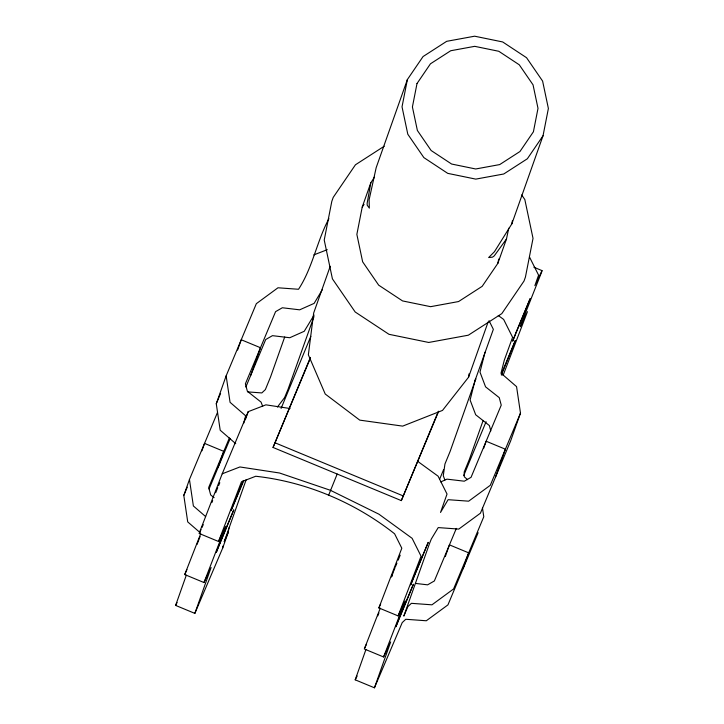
<?xml version="1.0" encoding="UTF-8"?>
<svg xmlns="http://www.w3.org/2000/svg" width="724" height="724" viewBox="0 0 724 724"><rect width="100%" height="100%" fill="white"/><g stroke="black" fill="none" stroke-linecap="round" stroke-linejoin="round"><path stroke-width="1.09" d="M330.216 266.305L313.673 313.012L308.361 354.823L325.23 394.028L359.747 420.128L402.68 426.119L442.509 410.408L468.573 377.195L468.989 373.892M186.321 575.173L175.615 605.409L194.856 613.382L222.639 548.168L222.947 546.041M222.639 548.168L228.286 532.231L228.893 527.968M374.417 177.235L370.824 182.801L367.159 203.227L367.195 205.218L369.34 208.123L369.104 199.797L376.181 167.651L407.377 79.559L423.06 56.553L446.681 41.322L474.636 36.2L502.691 41.956L526.556 57.712L542.602 81.07L548.385 108.482L543.036 135.768L511.841 223.861L494.438 251.735L488.637 257.554L492.519 257.147L494.248 255.88L506.474 239.011L508.746 228.196M511.841 223.861L512.42 220.63M370.824 182.801L362.208 207.109L356.86 234.395L362.643 261.807L378.688 285.166L402.553 300.922L430.608 306.677L458.563 301.555L482.184 286.324L497.868 263.319L506.474 239.011M407.377 79.559L402.028 106.835L407.811 134.248L423.866 157.606L447.731 173.362L475.777 179.118L503.741 173.995L527.353 158.773L543.036 135.768M497.868 263.319L498.7 259.065M194.856 613.382L211.1 567.498L203.978 582.539L184.738 574.566L200.684 533.751M203.978 582.539L225.644 526.448L218.512 541.48L199.272 533.507L199.598 532.104L222.214 473.804L248.205 411.666L265.898 404.834L290.098 408.517M218.512 541.48L241.463 481.777L255.726 476.256C306.026 481.777 354.941 502.474 394.598 533.796L401.811 548.213L378.869 607.925L398.109 615.898L405.232 600.857L383.566 656.958L364.326 648.985L380.272 608.16M398.109 615.898L421.051 556.186L412.11 538.312L378.923 514.185L330.388 490.284L279.509 472.998L239.916 466.962L222.214 473.804M533.896 267.247L541.995 270.604L541.67 272.007L522.764 319.836L520.33 326.696L527.461 311.664L503.053 375.494M243.798 423.115L245.617 415.784L230.069 402.318L226.15 375.847L256.341 303.673L277.971 287.781L298.523 289.274C312.687 267.717 316.759 241.345 328.922 218.666M489.026 320.678L493.352 329.329L475.016 380.553L470.093 400.01L475.686 414.762L489.37 425.549L490.791 430.907M485.044 352.217L479.976 372.1L485.569 386.851L499.252 397.648L501.243 405.141L471.053 477.324L464.301 481.198L446.97 479.143L440.771 481.903M199.996 532.538L187.724 521.904L183.805 495.433L189.453 479.487L217.481 412.463M235.734 443.685L220.196 430.219L216.268 403.748L226.15 375.847M201.905 450.844L204.548 443.396L223.788 451.369L218.141 467.315M237.59 350.09L241.246 339.755L260.486 347.728L250.604 375.638M245.309 419.848L248.205 411.666M284.695 337.004L270.541 376.96L265.355 389.612L261.826 392.924L247.762 391.901M246.196 479.65L224.223 541.688L228.286 532.231M313.99 316.587L287.998 389.422L284.595 397.585L277.419 407.024M438.717 411.187L401.322 500.61L273.038 447.459L310.397 357.403M328.696 495.062L337.176 474.039M401.322 500.61L438.237 411.594M478.139 532.701L447.948 604.884L426.309 620.767L405.757 619.273L402.227 622.586L374.444 687.8L355.203 679.827L365.91 649.582M468.573 377.195L488.121 321.99M374.444 687.8L390.688 641.916L383.566 656.958M483.152 420.445L469.378 459.342L464.193 471.994L464.319 476.826L467.586 479.659M445.305 556.566L449.45 544.873L468.69 552.846L463.043 568.793M483.587 448.464L486.148 441.233L505.388 449.206L495.506 477.107M498.266 315.51L503.651 319.429L512.592 337.303L504.293 360.19L501.017 373.177L516.565 386.643L520.484 413.114L510.601 441.025L480.419 513.198L458.781 529.081L438.228 527.588L431.296 539.063L429.513 543.552L403.82 616.097L407.874 606.64L411.404 603.327L431.957 604.821L453.595 588.938L483.777 516.764L482.474 507.94M211.888 502.546L212.666 500.519M197.064 544.403L200.086 536.538M393.422 571.906L391.476 576.956L392.2 575.345M393.784 570.955L394.879 568.114M377.792 615.871L378.923 612.92M310.813 336.352L281.102 408.39M243.744 480.808L231.128 510.52L243.155 480.763M215.698 492.7L217.743 487.723M218.567 485.723L219.797 482.736M395.286 567.118L396.924 563.127M398.155 560.141L400.2 555.154M501.234 374.199L515.334 340.488L501.388 375.132M486.085 421.721L463.695 475.614M216.268 403.748L220.585 393.44M183.805 495.433L187.254 487.18M245.861 386.978L265.699 339.547L272.45 335.664L289.781 337.728L304.243 331.284L314.089 315.067M229.39 437.966L208.693 487.46L210.684 494.963L214.105 497.659M209.082 488.971L230.214 438.445M273.038 447.459L310.442 358.027M439.73 478.935L443.595 469.695M456.346 528.375L434.355 580.965L427.603 584.838L415.685 583.426M520.484 413.114L490.293 485.297L468.663 501.18L448.111 499.687L440.518 512.456L447.034 494.058L438.092 476.175L417.467 461.179M199.272 533.507L201.046 529.561M201.942 527.579L203.272 524.619M184.738 574.566L186.955 569.625M378.869 607.925L380.643 603.97M364.769 647.998L366.543 644.043M541.995 270.604L534.873 285.645L538.584 275.165L529.633 257.292M475.016 380.553L475.822 378.824L450.138 451.369L444.943 464.021L443.278 475.74L444.871 479.958M175.615 605.409L177.072 602.558M355.203 679.827L357.149 676.026M322.47 289.482L314.116 303.383L299.664 309.827L282.333 307.763L275.582 311.646L245.391 383.82L247.391 391.322L261.065 402.11L262.667 406.327M362.208 207.109L364.045 204.421M384.254 146.212L355.439 164.791L333.221 197.39L331.809 201.372L324.225 240.033L332.425 278.876L355.167 311.981L388.978 334.307L428.726 342.461L468.347 335.194L501.813 313.619L524.031 281.021L525.443 277.039L533.027 238.377L524.828 199.534L521.669 194.937M313.764 254.911L327.293 249.689M274.731 442.672L403.015 495.831M205.643 516.592L193.371 505.958L189.453 479.487M417.006 83.541L412.409 106.953L417.377 130.474L431.142 150.52L451.622 164.04L475.695 168.982L499.696 164.583L519.959 151.515L533.416 131.777L538.004 108.365L533.045 84.844L519.271 64.798L498.791 51.277L474.718 46.336L450.726 50.734L430.454 63.803L417.006 83.541M219.707 543.525L216.304 552.376L233.807 509.814L219.707 543.525M414.119 576.087L410.716 584.929L428.219 542.376L414.119 576.087M399.295 617.943L395.901 626.785L413.395 584.232L399.295 617.943M516.058 332.352L512.655 341.194L530.158 298.632L516.058 332.352"/></g></svg>
